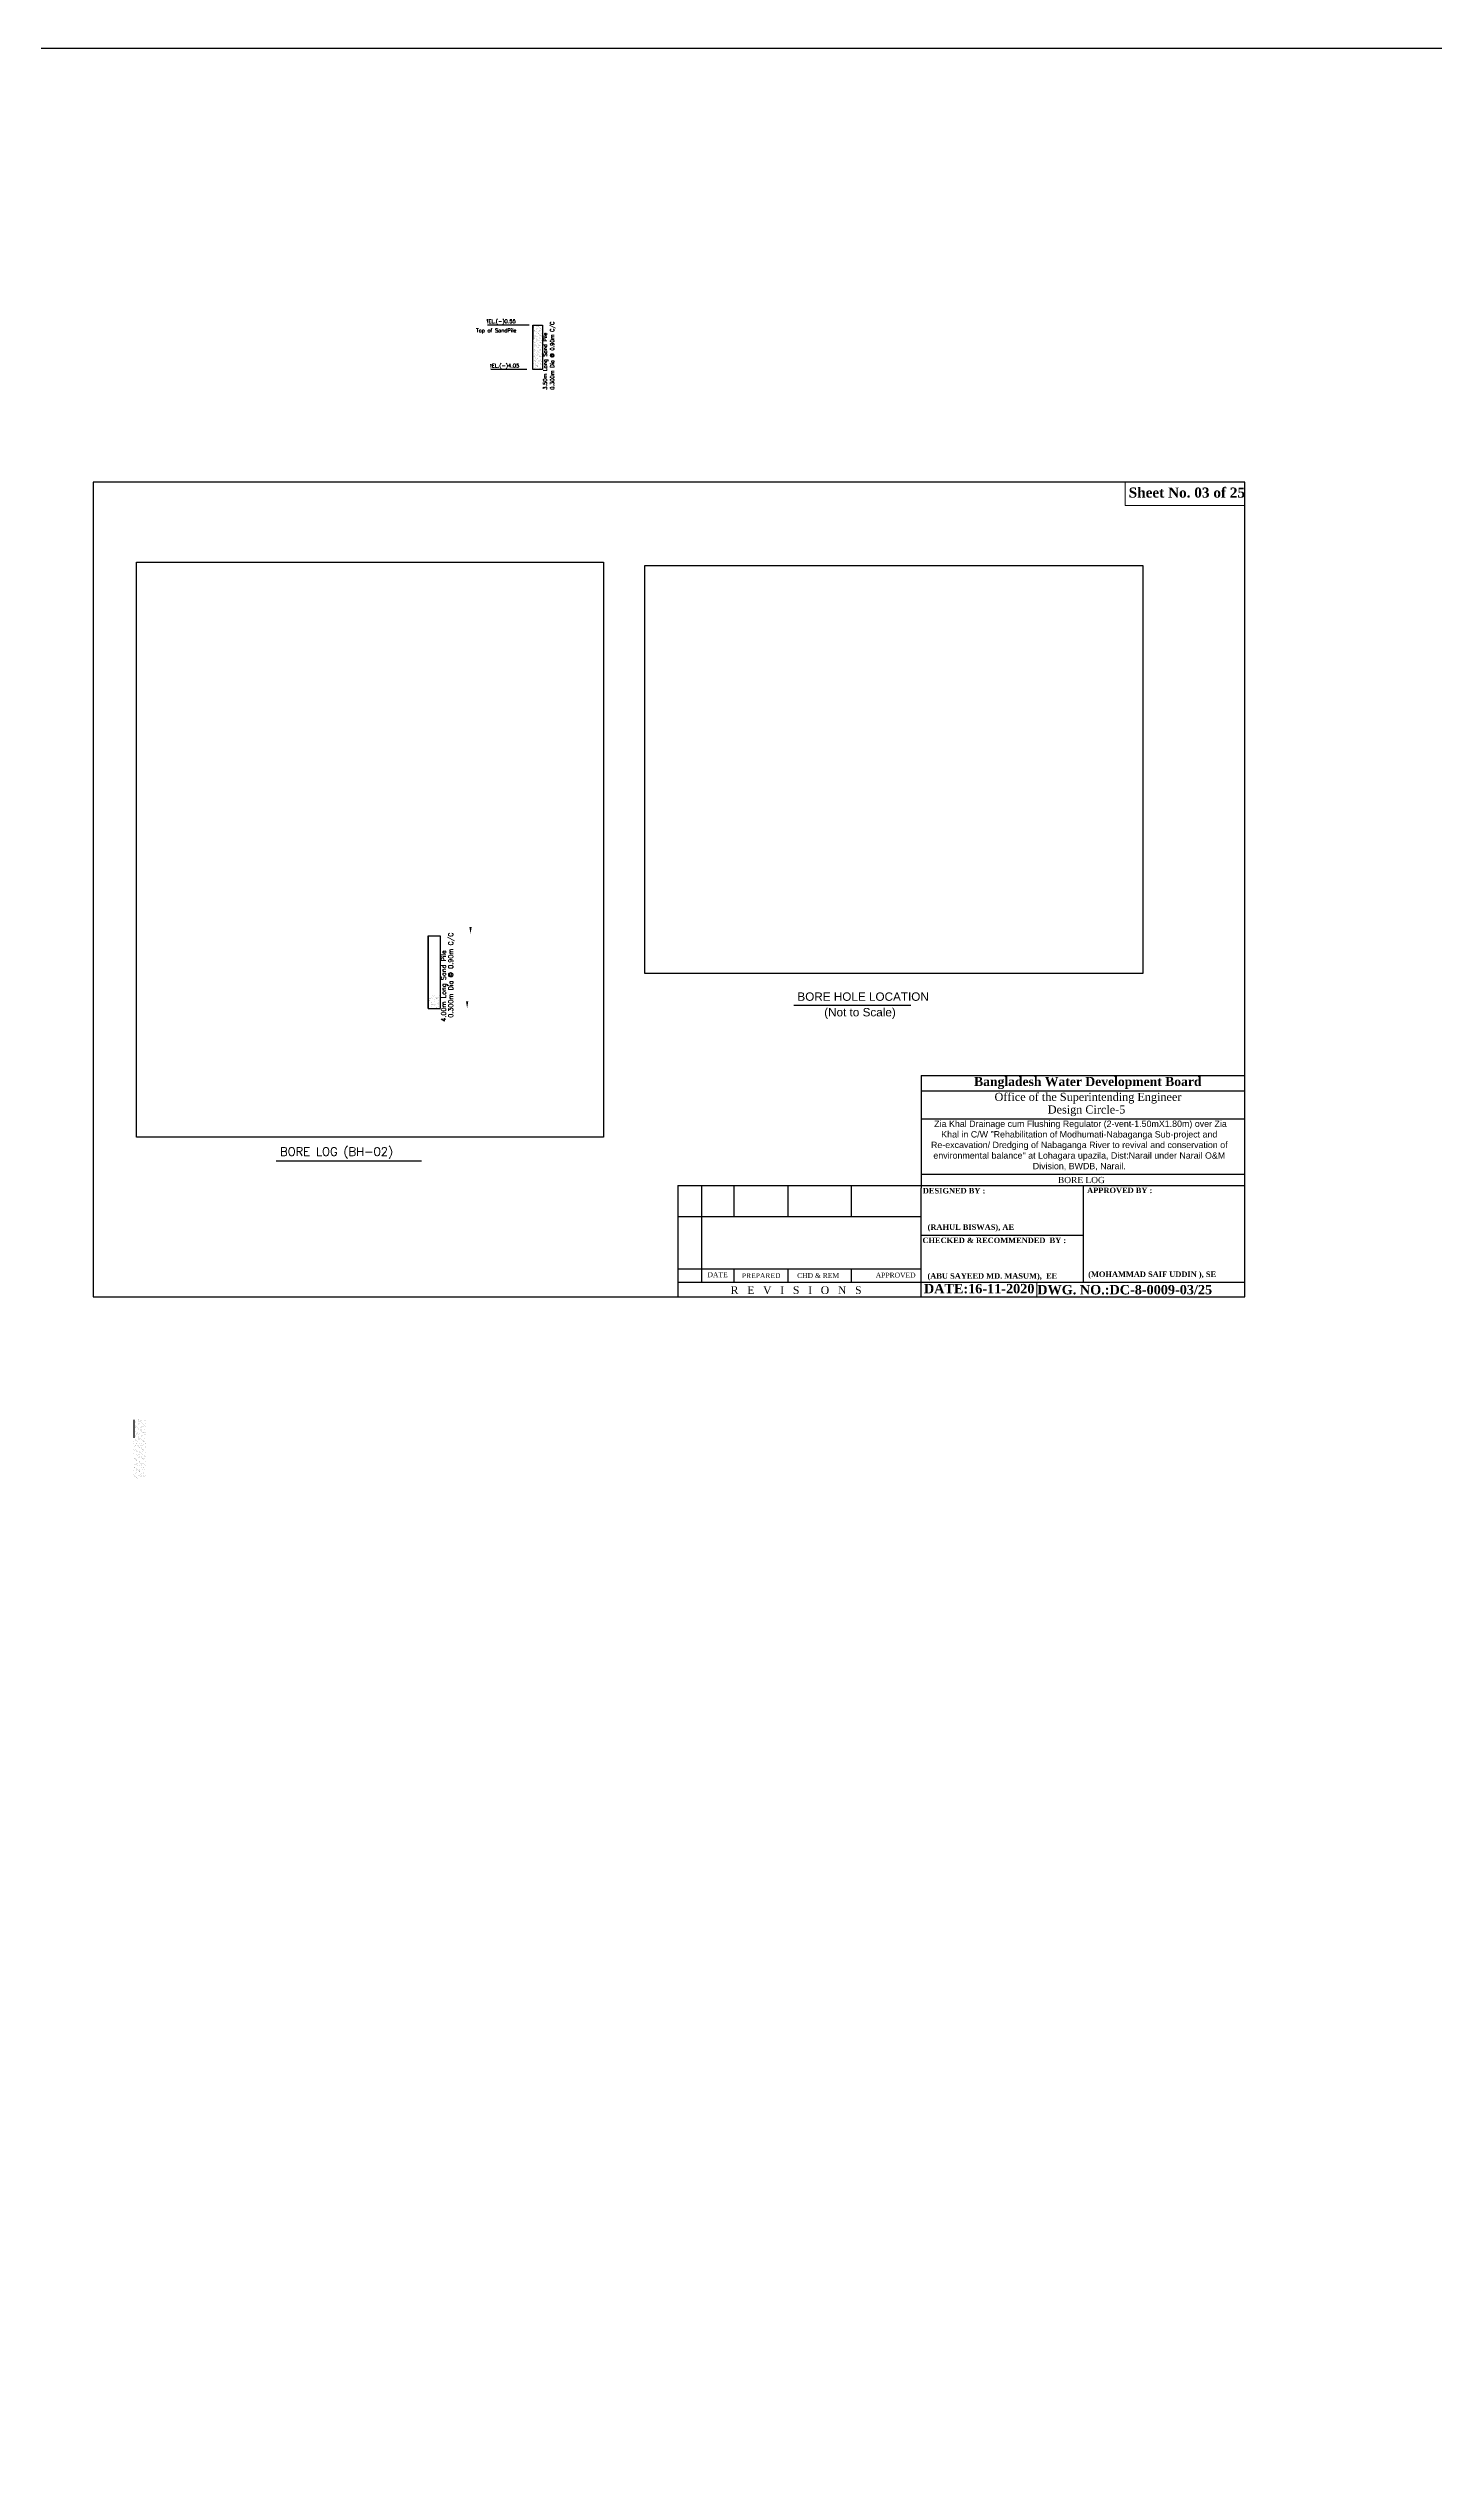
# Model space of a CAD drawing. Extents: x -358915 to 1258323, y -1667244 to -305611.
# Drawn here: x -64001 to 12487, y -1534468 to -1401691 of the extents above; entities that cross this region are included whole.
import ezdxf

# ---------------------------------------------------------------- set-up
doc = ezdxf.new("R2010")
doc.units = 0
doc.header["$LTSCALE"] = 300
doc.header["$MEASUREMENT"] = 0
doc.layers.add('Left Bank Profile', color=7, linetype='CONTINUOUS', lineweight=25)
doc.layers.add('Text 20', color=7, linetype='CONTINUOUS', lineweight=15)
for name, color, linetype in [('LINE', 7, 'CONTINUOUS'), ('SLOPEEARTH', 3, 'CONTINUOUS'), ('TEXT', 10, 'CONTINUOUS')]:
    doc.layers.add(name, color=color, linetype=linetype)
doc.styles.add('Arial', font='arial.ttf')
doc.styles.add('BIG', font='ROMANT.SHX')
picture_1 = doc.add_image_def('image1.jpg', size_in_pixel=(3091, 3807))
picture_2 = doc.add_image_def('image4.jpg', size_in_pixel=(2620, 2147))

msp = doc.modelspace()

# ---------------------------------------------------------------- linework, layer by layer
at = {"layer": 'Left Bank Profile'}
msp.add_lwpolyline([(-28690.1, -1470543.9), (2009.2, -1470543.9)], dxfattribs=at)
msp.add_lwpolyline([(-28690.1, -1470543.9), (2009.2, -1470543.9)], dxfattribs=at)
at = {"layer": 'LINE', "color": 6}
for p, q in [((-37272, -1416970), (-37272, -1417764.5)), ((-59283, -1477326.8), (-59283, -1478319.9))]:
    msp.add_line(p, q, dxfattribs=at)
at = {"layer": 'LINE', "color": 3, "ltscale": 0.5}
for p, q in [((-43040.8, -1450643.8), (-43040.8, -1454643.8)), ((-43040.8, -1454643.8), (-42373.3, -1454643.8))]:
    msp.add_line(p, q, dxfattribs=at)
at = {"layer": 'LINE'}
for p, q in [((-15848.7, -1458338.7), (2009.2, -1458338.7)), ((-15848.7, -1458338.7), (-15848.7, -1464550.9)), ((-15848.7, -1459185.4), (2009.2, -1459185.4)), ((-15848.7, -1460731.9), (2009.2, -1460731.9)), ((-51430.6, -1463052.6), (-43407, -1463052.6)), ((-29275.1, -1464408.9), (-16230.6, -1464408.9)), ((-29275.1, -1464408.9), (-29275.1, -1470543.9)), ((-28346.6, -1464408.9), (-15848.7, -1464408.9)), ((-27957.6, -1464408.9), (-27957.6, -1469751.4)), ((-27957.6, -1464408.9), (-27957.6, -1469751.4)), ((-27957.6, -1464408.9), (-27957.6, -1469751.4)), ((-27957.6, -1464408.9), (-27957.6, -1469751.4)), ((-26181.8, -1464408.9), (-26181.8, -1466122.3)), ((-23189.9, -1466122.3), (-23189.9, -1464408.8)), ((-19691.1, -1466122.3), (-19691.1, -1464408.9)), ((-15848.7, -1463795.6), (2009.2, -1463795.6)), ((-15848.7, -1464408.9), (2009.2, -1464408.9)), ((-6919.7, -1464408.9), (-6919.7, -1469751.4)), ((-15848.7, -1470543.9), (-15848.7, -1464550.9)), ((-29275.1, -1466122.3), (-16230.6, -1466122.3)), ((-28346.6, -1466122.3), (-15848.7, -1466122.3)), ((-15848.7, -1467144.2), (-6919.7, -1467144.2)), ((-29275.1, -1469006.4), (-16230.6, -1469006.4)), ((-29275.1, -1469751.4), (-16230.6, -1469751.4)), ((-28346.6, -1469006.4), (-15848.7, -1469006.4)), ((-28346.6, -1469006.4), (-16230.6, -1469006.4)), ((-28346.6, -1469006.4), (-16230.6, -1469006.4)), ((-28346.6, -1469751.4), (-15848.7, -1469751.4)), ((-28346.6, -1469751.4), (-16230.6, -1469751.4)), ((-28346.6, -1469751.4), (-16230.6, -1469751.4)), ((-26181.8, -1469006.4), (-26181.8, -1469751.4)), ((-23189.9, -1469751.4), (-23189.9, -1469006.4)), ((-19691.1, -1469751.4), (-19691.1, -1469006.4)), ((-15848.7, -1469751.4), (2009.2, -1469751.4)), ((-12498.1, -1469751.4), (2009.2, -1469751.4)), ((-12498.1, -1469751.4), (2009.2, -1469751.4)), ((-12498.1, -1469751.4), (2009.2, -1469751.4))]:
    msp.add_line(p, q, dxfattribs=at)
at = {"layer": 'LINE', "lineweight": 9}
msp.add_line((2009.2, -1458338.7), (2009.2, -1470543.9), dxfattribs=at)
at = {"layer": 'LINE', "color": 7, "lineweight": 9}
for p, q in [((-9466.2, -1469751.4), (-9466.2, -1470543.9)), ((-15254.5, -1470543.9), (-29275.1, -1470543.9)), ((2009.2, -1470543.9), (-15254.5, -1470543.9)), ((-1674.8, -1470543.9), (-467.5, -1470543.9))]:
    msp.add_line(p, q, dxfattribs=at)
at = {"layer": 'LINE', "color": 3, "ltscale": 0.5}
msp.add_lwpolyline([(-358915.3, -1401691), (1178498.8, -1401691), (1178498.8, -1585492.7), (-358915.3, -1585492.7)], close=True, dxfattribs=at)
at = {"layer": 'LINE'}
msp.add_lwpolyline([(-61521.2, -1470543.9), (2009.2, -1470543.9), (2009.2, -1425618.7), (-61521.2, -1425618.7)], close=True, dxfattribs=at)
at = {"layer": 'LINE', "lineweight": 9}
msp.add_lwpolyline([(2009.2, -1425618.7), (-4600, -1425618.7), (-4600, -1426915.2), (2009.2, -1426915.2)], close=True, dxfattribs=at)
at = {"layer": 'SLOPEEARTH', "color": 5}
for points in [[(-39720.4, -1416622.3), (-39823.2, -1416622.3), (-39771.8, -1416930.7)], [(-39526.3, -1419106), (-39629.1, -1419106), (-39577.7, -1419414.4)], [(-40638.7, -1450151.9), (-40767.2, -1450151.9), (-40702.9, -1450537.4)], [(-40826.5, -1454252), (-40955, -1454252), (-40890.7, -1454637.5)]]:
    msp.add_solid(points, dxfattribs=at)
at = {"layer": 'TEXT'}
for p, q in [((-37466.1, -1416970), (-39771.8, -1416970)), ((-37271.7, -1417418.2), (-37271.7, -1417418.2)), ((-37269.7, -1418038.3), (-37269.7, -1418038.3)), ((-37263.8, -1417912.8), (-37263.8, -1417912.8)), ((-37255.7, -1417330), (-37255.7, -1417330)), ((-37254.8, -1417544.5), (-37254.8, -1417544.5)), ((-37231.7, -1417650), (-37231.7, -1417650)), ((-37213, -1417055.9), (-37213, -1417055.9)), ((-37206.3, -1417111), (-37206.3, -1417111)), ((-37205.3, -1417860.2), (-37205.3, -1417860.2)), ((-37201.7, -1417322.9), (-37201.7, -1417322.9)), ((-37199.8, -1417310.8), (-37199.8, -1417310.8)), ((-37198, -1417258.9), (-37198, -1417258.9)), ((-37193.2, -1417510.6), (-37193.2, -1417510.6)), ((-37188, -1417677.9), (-37188, -1417677.9)), ((-37186.7, -1417710.4), (-37186.7, -1417710.4)), ((-37180.2, -1417910.1), (-37180.2, -1417910.1)), ((-37174.8, -1417241.2), (-37174.8, -1417241.2)), ((-37164.6, -1417627.1), (-37164.6, -1417627.1)), ((-37160.6, -1418007.4), (-37160.6, -1418007.4)), ((-37160.1, -1417585.8), (-37160.1, -1417585.8)), ((-37155.6, -1417258.7), (-37155.6, -1417258.7)), ((-37147.9, -1417909.6), (-37147.9, -1417909.6)), ((-37141.5, -1418024.9), (-37141.5, -1418024.9)), ((-37117.4, -1417311.8), (-37117.4, -1417311.8)), ((-37114.3, -1417518.5), (-37114.3, -1417518.5)), ((-37106.1, -1417578.7), (-37106.1, -1417578.7)), ((-37104.2, -1417937.5), (-37104.2, -1417937.5)), ((-37076.3, -1417130.2), (-37076.3, -1417130.2)), ((-37075.6, -1416955.5), (-37075.6, -1416955.5)), ((-37072.2, -1417037.4), (-37072.2, -1417037.4)), ((-37066.5, -1417003.7), (-37066.5, -1417003.7)), ((-37065.4, -1417341.4), (-37065.4, -1417341.4)), ((-37064.5, -1417841.7), (-37064.5, -1417841.7)), ((-37061.4, -1417721.7), (-37061.4, -1417721.7)), ((-37059.9, -1417203.5), (-37059.9, -1417203.5)), ((-37056.5, -1416973), (-37056.5, -1416973)), ((-37053.4, -1417403.3), (-37053.4, -1417403.3)), ((-37046.9, -1417603.1), (-37046.9, -1417603.1)), ((-37042.3, -1417739.2), (-37042.3, -1417739.2)), ((-37040.3, -1417802.8), (-37040.3, -1417802.8)), ((-37033.8, -1418002.6), (-37033.8, -1418002.6)), ((-37032.6, -1417158), (-37032.6, -1417158)), ((-37030.6, -1417778.1), (-37030.6, -1417778.1)), ((-37021.8, -1417567.6), (-37021.8, -1417567.6)), ((-37018.2, -1417030.3), (-37018.2, -1417030.3)), ((-37010.5, -1417834.6), (-37010.5, -1417834.6)), ((-36992.5, -1417389.8), (-36992.5, -1417389.8)), ((-36976.6, -1417293.2), (-36976.6, -1417293.2)), ((-36966.3, -1417055.7), (-36966.3, -1417055.7)), ((-36962.2, -1417435.9), (-36962.2, -1417435.9)), ((-36958.9, -1416998.7), (-36958.9, -1416998.7)), ((-36952.1, -1417821.8), (-36952.1, -1417821.8)), ((-36948.8, -1417417.6), (-36948.8, -1417417.6)), ((-36946.8, -1418037.8), (-36946.8, -1418037.8)), ((-36943.1, -1417453.5), (-36943.1, -1417453.5)), ((-36933.9, -1417019.2), (-36933.9, -1417019.2)), ((-36926.3, -1417101), (-36926.3, -1417101)), ((-36926.2, -1417823.5), (-36926.2, -1417823.5)), ((-36922.6, -1417286.1), (-36922.6, -1417286.1)), ((-36919.7, -1417300.7), (-36919.7, -1417300.7)), ((-36913.2, -1417500.5), (-36913.2, -1417500.5)), ((-36908.8, -1417649.4), (-36908.8, -1417649.4)), ((-36906.7, -1417700.3), (-36906.7, -1417700.3)), ((-36900.2, -1417900), (-36900.2, -1417900)), ((-36881, -1417549.1), (-36881, -1417549.1)), ((-36875.2, -1417258.3), (-36875.2, -1417258.3)), ((-36865.1, -1417677.3), (-36865.1, -1417677.3)), ((-36863.1, -1417150.2), (-36863.1, -1417150.2)), ((-36852.9, -1417536.1), (-36852.9, -1417536.1)), ((-36848.9, -1417916.4), (-36848.9, -1417916.4)), ((-36844, -1417167.7), (-36844, -1417167.7)), ((-36838.3, -1417275), (-36838.3, -1417275)), ((-36829.8, -1417933.9), (-36829.8, -1417933.9)), ((-36827, -1417542), (-36827, -1417542)), ((-36825.1, -1417909), (-36825.1, -1417909)), ((-36801.2, -1417005), (-36801.2, -1417005)), ((-36794.7, -1417204.8), (-36794.7, -1417204.8)), ((-36793.1, -1417000.6), (-36793.1, -1417000.6)), ((-36791.4, -1417517.9), (-36791.4, -1417517.9)), ((-36788.2, -1417404.6), (-36788.2, -1417404.6)), ((-36785.4, -1417804.9), (-36785.4, -1417804.9)), ((-36781.7, -1417604.3), (-36781.7, -1417604.3)), ((-36781.3, -1417936.9), (-36781.3, -1417936.9)), ((-36775.1, -1417804.1), (-36775.1, -1417804.1)), ((-36768.6, -1418003.9), (-36768.6, -1418003.9)), ((-36753.8, -1417250.4), (-36753.8, -1417250.4)), ((-36753.4, -1417129.6), (-36753.4, -1417129.6)), ((-36749.7, -1417630.7), (-36749.7, -1417630.7)), ((-36742.7, -1417530.9), (-36742.7, -1417530.9)), ((-36739.6, -1418016.6), (-36739.6, -1418016.6)), ((-36739.1, -1416993.5), (-36739.1, -1416993.5)), ((-37266, -1419204.7), (-37266, -1419204.7)), ((-37259.8, -1418293.1), (-37259.8, -1418293.1)), ((-37259.6, -1418457.3), (-37259.6, -1418457.3)), ((-37257.6, -1419077.4), (-37257.6, -1419077.4)), ((-37249.6, -1418679), (-37249.6, -1418679)), ((-37248, -1418134.3), (-37248, -1418134.3)), ((-37245.6, -1419059.3), (-37245.6, -1419059.3)), ((-37240.6, -1418310.6), (-37240.6, -1418310.6)), ((-37240.3, -1418938.6), (-37240.3, -1418938.6)), ((-37226.5, -1419076.8), (-37226.5, -1419076.8)), ((-37219.6, -1418689.1), (-37219.6, -1418689.1)), ((-37197.6, -1418664.5), (-37197.6, -1418664.5)), ((-37194, -1418127.2), (-37194, -1418127.2)), ((-37186.3, -1418931.5), (-37186.3, -1418931.5)), ((-37186, -1418298), (-37186, -1418298)), ((-37175.9, -1418716.9), (-37175.9, -1418716.9)), ((-37173.9, -1419337.1), (-37173.9, -1419337.1)), ((-37173.6, -1418109.9), (-37173.6, -1418109.9)), ((-37167.1, -1418309.7), (-37167.1, -1418309.7)), ((-37160.6, -1418509.5), (-37160.6, -1418509.5)), ((-37154.1, -1418709.2), (-37154.1, -1418709.2)), ((-37152.4, -1418390.1), (-37152.4, -1418390.1)), ((-37150.4, -1418393.3), (-37150.4, -1418393.3)), ((-37147.5, -1418909), (-37147.5, -1418909)), ((-37146.4, -1418773.6), (-37146.4, -1418773.6)), ((-37144.7, -1419194.5), (-37144.7, -1419194.5)), ((-37141, -1419108.8), (-37141, -1419108.8)), ((-37136.3, -1419159.5), (-37136.3, -1419159.5)), ((-37135.9, -1418948.7), (-37135.9, -1418948.7)), ((-37134.5, -1419308.6), (-37134.5, -1419308.6)), ((-37127.3, -1418791.1), (-37127.3, -1418791.1)), ((-37109.7, -1418116.1), (-37109.7, -1418116.1)), ((-37102.2, -1418557.6), (-37102.2, -1418557.6)), ((-37102, -1418920.4), (-37102, -1418920.4)), ((-37098.4, -1418383), (-37098.4, -1418383)), ((-37092.2, -1418976.6), (-37092.2, -1418976.6)), ((-37090.7, -1419187.4), (-37090.7, -1419187.4)), ((-37064.2, -1418169.3), (-37064.2, -1418169.3)), ((-37056.8, -1418646), (-37056.8, -1418646)), ((-37052.1, -1419208.3), (-37052.1, -1419208.3)), ((-37051.3, -1418107.6), (-37051.3, -1418107.6)), ((-37047.3, -1418487.8), (-37047.3, -1418487.8)), ((-37037.1, -1418873.7), (-37037.1, -1418873.7)), ((-37033.1, -1419254), (-37033.1, -1419254)), ((-37028.1, -1418505.4), (-37028.1, -1418505.4)), ((-37027.3, -1418202.4), (-37027.3, -1418202.4)), ((-37020.8, -1418402.2), (-37020.8, -1418402.2)), ((-37020.5, -1418197.1), (-37020.5, -1418197.1)), ((-37018.5, -1418817.2), (-37018.5, -1418817.2)), ((-37014.2, -1418601.9), (-37014.2, -1418601.9)), ((-37014.1, -1418371.9), (-37014.1, -1418371.9)), ((-37014, -1419271.5), (-37014, -1419271.5)), ((-37008.4, -1419236.2), (-37008.4, -1419236.2)), ((-37007.7, -1418801.7), (-37007.7, -1418801.7)), ((-37006.4, -1419176.3), (-37006.4, -1419176.3)), ((-37002.8, -1418638.9), (-37002.8, -1418638.9)), ((-37001.2, -1419001.5), (-37001.2, -1419001.5)), ((-36994.6, -1419201.3), (-36994.6, -1419201.3)), ((-36980.5, -1418428.9), (-36980.5, -1418428.9)), ((-36968.9, -1418097.5), (-36968.9, -1418097.5)), ((-36961.2, -1418901.9), (-36961.2, -1418901.9)), ((-36948.1, -1418202.1), (-36948.1, -1418202.1)), ((-36937.9, -1418588), (-36937.9, -1418588)), ((-36936.8, -1418456.7), (-36936.8, -1418456.7)), ((-36934.8, -1419076.8), (-36934.8, -1419076.8)), ((-36933.9, -1418968.3), (-36933.9, -1418968.3)), ((-36929, -1418219.6), (-36929, -1418219.6)), ((-36923.8, -1419354.2), (-36923.8, -1419354.2)), ((-36918.5, -1418627.8), (-36918.5, -1418627.8)), ((-36914.9, -1418090.4), (-36914.9, -1418090.4)), ((-36914.8, -1418985.8), (-36914.8, -1418985.8)), ((-36907.2, -1418894.8), (-36907.2, -1418894.8)), ((-36896.7, -1418688.5), (-36896.7, -1418688.5)), ((-36893.6, -1418099.8), (-36893.6, -1418099.8)), ((-36887.1, -1418299.6), (-36887.1, -1418299.6)), ((-36880.6, -1418499.4), (-36880.6, -1418499.4)), ((-36874, -1418699.1), (-36874, -1418699.1)), ((-36873.3, -1418353.4), (-36873.3, -1418353.4)), ((-36867.5, -1418898.9), (-36867.5, -1418898.9)), ((-36865.6, -1419157.7), (-36865.6, -1419157.7)), ((-36863.1, -1418297.4), (-36863.1, -1418297.4)), ((-36861, -1419098.7), (-36861, -1419098.7)), ((-36854.4, -1419298.5), (-36854.4, -1419298.5)), ((-36853, -1418716.4), (-36853, -1418716.4)), ((-36851, -1419336.5), (-36851, -1419336.5)), ((-36838.8, -1418302.3), (-36838.8, -1418302.3)), ((-36834.7, -1418682.6), (-36834.7, -1418682.6)), ((-36830.6, -1418079.3), (-36830.6, -1418079.3)), ((-36824.6, -1419068.5), (-36824.6, -1419068.5)), ((-36822.9, -1418883.7), (-36822.9, -1418883.7)), ((-36819.3, -1418346.3), (-36819.3, -1418346.3)), ((-36815.6, -1418700.1), (-36815.6, -1418700.1)), ((-36813, -1418948.1), (-36813, -1418948.1)), ((-36811.6, -1419150.6), (-36811.6, -1419150.6)), ((-36779.4, -1418557), (-36779.4, -1418557)), ((-36777.7, -1418609.3), (-36777.7, -1418609.3)), ((-36769.3, -1418976), (-36769.3, -1418976)), ((-36762.1, -1418203.7), (-36762.1, -1418203.7)), ((-36755.5, -1418403.4), (-36755.5, -1418403.4)), ((-36749, -1418603.2), (-36749, -1418603.2)), ((-36742.5, -1418803), (-36742.5, -1418803)), ((-36741.3, -1418168.7), (-36741.3, -1418168.7)), ((-37590.6, -1419414.4), (-39577.7, -1419414.4)), ((-37259.5, -1419404.5), (-37259.5, -1419404.5)), ((-36988.1, -1419401), (-36988.1, -1419401)), ((-36910.8, -1419432.1), (-36910.8, -1419432.1)), ((-36770, -1419413.6), (-36770, -1419413.6)), ((-43016.9, -1453936.5), (-43016.9, -1453936.5)), ((-43008.8, -1454186.3), (-43008.8, -1454186.3)), ((-43007.7, -1454576.9), (-43007.7, -1454576.9)), ((-43000.6, -1454436), (-43000.6, -1454436)), ((-42991.4, -1454109.9), (-42991.4, -1454109.9)), ((-42990, -1454213), (-42990, -1454213)), ((-42966.1, -1454234.9), (-42966.1, -1454234.9)), ((-42960.2, -1454091.5), (-42960.2, -1454091.5)), ((-42924, -1454101), (-42924, -1454101)), ((-42905.5, -1454126.3), (-42905.5, -1454126.3)), ((-42872, -1454429.7), (-42872, -1454429.7)), ((-42855.5, -1454416), (-42855.5, -1454416)), ((-42853.4, -1454338.3), (-42853.4, -1454338.3)), ((-42852.5, -1454066.3), (-42852.5, -1454066.3)), ((-42844.3, -1454316.1), (-42844.3, -1454316.1)), ((-42836.1, -1454565.8), (-42836.1, -1454565.8)), ((-42818.6, -1454087.1), (-42818.6, -1454087.1)), ((-42813.4, -1453927.1), (-42813.4, -1453927.1)), ((-42804.5, -1454420.8), (-42804.5, -1454420.8)), ((-42800.8, -1454450.8), (-42800.8, -1454450.8)), ((-42729.4, -1453981.1), (-42729.4, -1453981.1)), ((-42724.4, -1454456.5), (-42724.4, -1454456.5)), ((-42708.8, -1454251.6), (-42708.8, -1454251.6)), ((-42700.5, -1454478.3), (-42700.5, -1454478.3)), ((-42699.1, -1454406.9), (-42699.1, -1454406.9)), ((-42677.7, -1453932.2), (-42677.7, -1453932.2)), ((-42669.5, -1454181.9), (-42669.5, -1454181.9)), ((-42661.4, -1454431.7), (-42661.4, -1454431.7)), ((-42642.6, -1454063.9), (-42642.6, -1454063.9)), ((-42604.1, -1454576.1), (-42604.1, -1454576.1)), ((-42600.4, -1454099.3), (-42600.4, -1454099.3)), ((-42587.7, -1454581.7), (-42587.7, -1454581.7)), ((-42576.5, -1454121.2), (-42576.5, -1454121.2)), ((-42575.1, -1454055.1), (-42575.1, -1454055.1)), ((-42556.6, -1454090.7), (-42556.6, -1454090.7)), ((-42523.1, -1454383.8), (-42523.1, -1454383.8)), ((-42502.4, -1454053.7), (-42502.4, -1454053.7)), ((-42501.9, -1454125.5), (-42501.9, -1454125.5)), ((-42494.3, -1454303.5), (-42494.3, -1454303.5)), ((-42486.1, -1454553.2), (-42486.1, -1454553.2)), ((-42469.8, -1454041.2), (-42469.8, -1454041.2)), ((-42463.8, -1454224.5), (-42463.8, -1454224.5)), ((-42455.6, -1454374.9), (-42455.6, -1454374.9)), ((-42451.9, -1454415.2), (-42451.9, -1454415.2)), ((-42409.8, -1453926.3), (-42409.8, -1453926.3)), ((-42397.2, -1454450.1), (-42397.2, -1454450.1)), ((-59262.6, -1477776.7), (-59262.6, -1477776.7)), ((-59209.3, -1477434.2), (-59209.3, -1477434.2)), ((-59200.9, -1477503.1), (-59200.9, -1477503.1)), ((-59195.1, -1477767.8), (-59195.1, -1477767.8)), ((-59192.7, -1477752.8), (-59192.7, -1477752.8)), ((-59190.5, -1477687.9), (-59190.5, -1477687.9)), ((-59161.4, -1477665.8), (-59161.4, -1477665.8)), ((-59137.6, -1477687.7), (-59137.6, -1477687.7)), ((-59089.8, -1477754), (-59089.8, -1477754)), ((-59038.3, -1477527), (-59038.3, -1477527)), ((-59037.5, -1477308.6), (-59037.5, -1477308.6)), ((-59033.2, -1477411), (-59033.2, -1477411)), ((-59026.1, -1477369), (-59026.1, -1477369)), ((-59024.8, -1477791), (-59024.8, -1477791)), ((-59017.9, -1477618.7), (-59017.9, -1477618.7)), ((-59013.6, -1477330.5), (-59013.6, -1477330.5)), ((-58983.7, -1477561.8), (-58983.7, -1477561.8)), ((-58965.8, -1477402.1), (-58965.8, -1477402.1)), ((-58913.7, -1477730.8), (-58913.7, -1477730.8)), ((-58900.8, -1477433.8), (-58900.8, -1477433.8)), ((-58891.6, -1477362.6), (-58891.6, -1477362.6)), ((-58860.4, -1477388.2), (-58860.4, -1477388.2)), ((-58850.8, -1477490.5), (-58850.8, -1477490.5)), ((-58846.3, -1477721.9), (-58846.3, -1477721.9)), ((-58842.7, -1477740.2), (-58842.7, -1477740.2)), ((-58786.9, -1477687.1), (-58786.9, -1477687.1)), ((-58771.9, -1477552), (-58771.9, -1477552)), ((-58748, -1477573.9), (-58748, -1477573.9)), ((-58740.9, -1477708.1), (-58740.9, -1477708.1)), ((-58694.6, -1477370.5), (-58694.6, -1477370.5)), ((-58686.4, -1477620.3), (-58686.4, -1477620.3)), ((-58684.4, -1477365.1), (-58684.4, -1477365.1)), ((-58635.2, -1477677.3), (-58635.2, -1477677.3)), ((-58634.8, -1477526.2), (-58634.8, -1477526.2)), ((-58616.9, -1477356.2), (-58616.9, -1477356.2)), ((-59282.6, -1477887.1), (-59282.6, -1477887.1)), ((-59280.1, -1478662.2), (-59280.1, -1478662.2)), ((-59272.7, -1478505.3), (-59272.7, -1478505.3)), ((-59267.7, -1478980.7), (-59267.7, -1478980.7)), ((-59261.5, -1478044.8), (-59261.5, -1478044.8)), ((-59253, -1478782.1), (-59253, -1478782.1)), ((-59243.8, -1479002.6), (-59243.8, -1479002.6)), ((-59232.6, -1478176.8), (-59232.6, -1478176.8)), ((-59199.6, -1478439.6), (-59199.6, -1478439.6)), ((-59185.5, -1478773.2), (-59185.5, -1478773.2)), ((-59184.6, -1478002.5), (-59184.6, -1478002.5)), ((-59177.9, -1478211.6), (-59177.9, -1478211.6)), ((-59176.4, -1478252.2), (-59176.4, -1478252.2)), ((-59175.5, -1478986.7), (-59175.5, -1478986.7)), ((-59168.2, -1478501.9), (-59168.2, -1478501.9)), ((-59160.1, -1478751.7), (-59160.1, -1478751.7)), ((-59151.9, -1479001.4), (-59151.9, -1479001.4)), ((-59148.8, -1478148.2), (-59148.8, -1478148.2)), ((-59143.7, -1478623.5), (-59143.7, -1478623.5)), ((-59143.1, -1478096.6), (-59143.1, -1478096.6)), ((-59133.5, -1479101.9), (-59133.5, -1479101.9)), ((-59131.1, -1479105.9), (-59131.1, -1479105.9)), ((-59127.9, -1478501.3), (-59127.9, -1478501.3)), ((-59119.8, -1478645.4), (-59119.8, -1478645.4)), ((-59085.9, -1478012.4), (-59085.9, -1478012.4)), ((-59080.1, -1478759.4), (-59080.1, -1478759.4)), ((-59075.6, -1478087.7), (-59075.6, -1478087.7)), ((-59073.3, -1478536.1), (-59073.3, -1478536.1)), ((-59066, -1479093.1), (-59066, -1479093.1)), ((-59023.6, -1478416.4), (-59023.6, -1478416.4)), ((-59023.3, -1478825.8), (-59023.3, -1478825.8)), ((-59019.8, -1478266.4), (-59019.8, -1478266.4)), ((-59009.8, -1477868.4), (-59009.8, -1477868.4)), ((-59007.1, -1478748.7), (-59007.1, -1478748.7)), ((-59001.6, -1478118.1), (-59001.6, -1478118.1)), ((-58995.9, -1478288.2), (-58995.9, -1478288.2)), ((-58993.4, -1478367.8), (-58993.4, -1478367.8)), ((-58985.3, -1478617.5), (-58985.3, -1478617.5)), ((-58981.2, -1478336.9), (-58981.2, -1478336.9)), ((-58977.1, -1478867.3), (-58977.1, -1478867.3)), ((-58970.3, -1478073.8), (-58970.3, -1478073.8)), ((-58968.9, -1479117), (-58968.9, -1479117)), ((-58968.6, -1478860.7), (-58968.6, -1478860.7)), ((-58960.7, -1479079.2), (-58960.7, -1479079.2)), ((-58956.1, -1478407.5), (-58956.1, -1478407.5)), ((-58933.7, -1477851.5), (-58933.7, -1477851.5)), ((-58904.1, -1478736.2), (-58904.1, -1478736.2)), ((-58895.8, -1477909.2), (-58895.8, -1477909.2)), ((-58883.1, -1478391.6), (-58883.1, -1478391.6)), ((-58879, -1477886.3), (-58879, -1477886.3)), ((-58878.1, -1478866.9), (-58878.1, -1478866.9)), ((-58876.5, -1478661.5), (-58876.5, -1478661.5)), ((-58871.9, -1477931.1), (-58871.9, -1477931.1)), ((-58854.2, -1478888.8), (-58854.2, -1478888.8)), ((-58850.8, -1478393.6), (-58850.8, -1478393.6)), ((-58836.7, -1478727.3), (-58836.7, -1478727.3)), ((-58834.5, -1477989.9), (-58834.5, -1477989.9)), ((-58829, -1478176), (-58829, -1478176)), ((-58826.4, -1478239.6), (-58826.4, -1478239.6)), ((-58818.2, -1478489.3), (-58818.2, -1478489.3)), ((-58810, -1478739), (-58810, -1478739)), ((-58801.9, -1478988.8), (-58801.9, -1478988.8)), ((-58794.2, -1478050.6), (-58794.2, -1478050.6)), ((-58784.6, -1479056), (-58784.6, -1479056)), ((-58774.4, -1478210.9), (-58774.4, -1478210.9)), ((-58771.9, -1478986), (-58771.9, -1478986)), ((-58759.2, -1478034.4), (-58759.2, -1478034.4)), ((-58754.1, -1478509.8), (-58754.1, -1478509.8)), ((-58741.5, -1478992.1), (-58741.5, -1478992.1)), ((-58731.3, -1478713.4), (-58731.3, -1478713.4)), ((-58730.3, -1478531.7), (-58730.3, -1478531.7)), ((-58726.8, -1478041.7), (-58726.8, -1478041.7)), ((-58724.3, -1478500.6), (-58724.3, -1478500.6)), ((-58717.2, -1479047.1), (-58717.2, -1479047.1)), ((-58682.3, -1478011.7), (-58682.3, -1478011.7)), ((-58678.2, -1477870), (-58678.2, -1477870)), ((-58674.7, -1478370.4), (-58674.7, -1478370.4)), ((-58670.1, -1478119.7), (-58670.1, -1478119.7)), ((-58669.7, -1478535.4), (-58669.7, -1478535.4)), ((-58661.9, -1478369.4), (-58661.9, -1478369.4)), ((-58653.7, -1478619.1), (-58653.7, -1478619.1)), ((-58645.6, -1478868.8), (-58645.6, -1478868.8)), ((-58637.4, -1479118.6), (-58637.4, -1479118.6)), ((-58630.2, -1478152.6), (-58630.2, -1478152.6)), ((-58621.4, -1478027.9), (-58621.4, -1478027.9)), ((-58619.7, -1478825.1), (-58619.7, -1478825.1)), ((-58617.5, -1478635), (-58617.5, -1478635)), ((-59275.5, -1480120.2), (-59275.5, -1480120.2)), ((-59267.5, -1479185.9), (-59267.5, -1479185.9)), ((-59267.4, -1480369.9), (-59267.4, -1480369.9)), ((-59265, -1479961.1), (-59265, -1479961.1)), ((-59255, -1479463), (-59255, -1479463)), ((-59250, -1479938.4), (-59250, -1479938.4)), ((-59243.3, -1479787.5), (-59243.3, -1479787.5)), ((-59237.3, -1480420.7), (-59237.3, -1480420.7)), ((-59226.1, -1479960.3), (-59226.1, -1479960.3)), ((-59217.5, -1479475.6), (-59217.5, -1479475.6)), ((-59190, -1479444.9), (-59190, -1479444.9)), ((-59180.4, -1480450.3), (-59180.4, -1480450.3)), ((-59175.9, -1479778.6), (-59175.9, -1479778.6)), ((-59162.9, -1479510.5), (-59162.9, -1479510.5)), ((-59160.4, -1480285.6), (-59160.4, -1480285.6)), ((-59143.7, -1479251.1), (-59143.7, -1479251.1)), ((-59135.6, -1479500.8), (-59135.6, -1479500.8)), ((-59127.4, -1479750.5), (-59127.4, -1479750.5)), ((-59126, -1479581.2), (-59126, -1479581.2)), ((-59123.9, -1480107.3), (-59123.9, -1480107.3)), ((-59119.2, -1480000.2), (-59119.2, -1480000.2)), ((-59113.4, -1480063.6), (-59113.4, -1480063.6)), ((-59112.9, -1479800.2), (-59112.9, -1479800.2)), ((-59111.1, -1480250), (-59111.1, -1480250)), ((-59102.1, -1479603.1), (-59102.1, -1479603.1)), ((-59070.8, -1479311.3), (-59070.8, -1479311.3)), ((-59070.5, -1479764.8), (-59070.5, -1479764.8)), ((-59058.2, -1479835), (-59058.2, -1479835)), ((-59056.4, -1480098.5), (-59056.4, -1480098.5)), ((-59014, -1479421.8), (-59014, -1479421.8)), ((-59008.2, -1480124.7), (-59008.2, -1480124.7)), ((-59004.4, -1480427.2), (-59004.4, -1480427.2)), ((-59002.1, -1479224.1), (-59002.1, -1479224.1)), ((-58989.4, -1479706.4), (-58989.4, -1479706.4)), ((-58984.4, -1480181.8), (-58984.4, -1480181.8)), ((-58978.2, -1479246), (-58978.2, -1479246)), ((-58966.1, -1479635.8), (-58966.1, -1479635.8)), ((-58960.8, -1479366.7), (-58960.8, -1479366.7)), ((-58960.5, -1480203.7), (-58960.5, -1480203.7)), ((-58953.5, -1480159.5), (-58953.5, -1480159.5)), ((-58952.6, -1479616.4), (-58952.6, -1479616.4)), ((-58951, -1480084.6), (-58951, -1480084.6)), ((-58946.5, -1479412.9), (-58946.5, -1479412.9)), ((-58944.5, -1479866.1), (-58944.5, -1479866.1)), ((-58936.9, -1480418.3), (-58936.9, -1480418.3)), ((-58936.3, -1480115.8), (-58936.3, -1480115.8)), ((-58928.1, -1480365.6), (-58928.1, -1480365.6)), ((-58918.6, -1479150.4), (-58918.6, -1479150.4)), ((-58903.5, -1480449.2), (-58903.5, -1480449.2)), ((-58894.5, -1479741.6), (-58894.5, -1479741.6)), ((-58865.4, -1479349.3), (-58865.4, -1479349.3)), ((-58863.9, -1479185.2), (-58863.9, -1479185.2)), ((-58861.5, -1479960.3), (-58861.5, -1479960.3)), ((-58860.4, -1479824.6), (-58860.4, -1479824.6)), ((-58847.7, -1480307), (-58847.7, -1480307)), ((-58841.2, -1479399), (-58841.2, -1479399)), ((-58836.5, -1479846.5), (-58836.5, -1479846.5)), ((-58831.5, -1480404.4), (-58831.5, -1480404.4)), ((-58827, -1479732.7), (-58827, -1479732.7)), ((-58813.9, -1479474.9), (-58813.9, -1479474.9)), ((-58793.7, -1479238.5), (-58793.7, -1479238.5)), ((-58785.5, -1479488.2), (-58785.5, -1479488.2)), ((-58777.4, -1479737.9), (-58777.4, -1479737.9)), ((-58775, -1480061.4), (-58775, -1480061.4)), ((-58769.2, -1479987.6), (-58769.2, -1479987.6)), ((-58761, -1480237.3), (-58761, -1480237.3)), ((-58759.3, -1479509.7), (-58759.3, -1479509.7)), ((-58756.8, -1480284.9), (-58756.8, -1480284.9)), ((-58736.4, -1479467.5), (-58736.4, -1479467.5)), ((-58723.8, -1479949.8), (-58723.8, -1479949.8)), ((-58721.7, -1479718.8), (-58721.7, -1479718.8)), ((-58718.7, -1480425.2), (-58718.7, -1480425.2)), ((-58712.5, -1479489.4), (-58712.5, -1479489.4)), ((-58709.3, -1479799.4), (-58709.3, -1479799.4)), ((-58707.5, -1480052.5), (-58707.5, -1480052.5)), ((-58694.8, -1480447.1), (-58694.8, -1480447.1)), ((-58667.2, -1479310.5), (-58667.2, -1479310.5)), ((-58665.1, -1479375.8), (-58665.1, -1479375.8)), ((-58655.5, -1480381.2), (-58655.5, -1480381.2)), ((-58654.6, -1479834.3), (-58654.6, -1479834.3)), ((-58629.3, -1479368.3), (-58629.3, -1479368.3)), ((-58621.1, -1479618), (-58621.1, -1479618)), ((-59252.5, -1480484.8), (-59252.5, -1480484.8)), ((-59108.3, -1480538.9), (-59108.3, -1480538.9)), ((-59102.9, -1480499.7), (-59102.9, -1480499.7)), ((-59084.4, -1480560.8), (-59084.4, -1480560.8)), ((-58848.9, -1480484), (-58848.9, -1480484)), ((-58752.9, -1480487.1), (-58752.9, -1480487.1))]:
    msp.add_line(p, q, dxfattribs=at)
at = {"layer": 'TEXT', "color": 0, "linetype": 'ByBlock'}
msp.add_line((-22867.1, -1454472.8), (-16418.6, -1454472.8), dxfattribs=at)
at = {"layer": 'TEXT'}
msp.add_lwpolyline([(-36738.1, -1419414.4), (-37272, -1419414.4), (-37272, -1416970), (-36738.1, -1416970)], close=True, dxfattribs=at)
msp.add_lwpolyline([(-43040.8, -1454643.8), (-43040.8, -1450643.8), (-42373.3, -1450643.8), (-42373.3, -1454643.8)], dxfattribs=at)

# ---------------------------------------------------------------- texts
at = {"layer": 'LINE', "color": 7, "lineweight": 9}
for s, insert, char_height, width, attachment_point in [('{\\fTimes New Roman|b1|i0|c0|p18;Sheet No. 03 of 25}', (-4400.8, -1425920.1), 556.604, 19993.018, 1), ('{\\fTimes New Roman|b1|i0|c0|p18;Bangladesh Water Development Board}', (-12928, -1458427.1), 497.518, 17870.688, 1), ('{\\fTimes New Roman|b0|i0|c0|p18;Office of the Superintending Engineer}', (-11800.3, -1459301.9), 445.231, 15992.551, 1), ('{\\fTimes New Roman|b0|i0|c0|p18;Design Circle-5}', (-8863.4, -1459998.1), 445.231, 15992.551, 1), ('\\A1;{\\fArial|b0|i0|c0|p34; Zia Khal Drainage cum Flushing Regulator (2-vent-1.50mX1.80m) over Zia Khal in\\A0;\\C256; C/W "Rehabilitatio\\A1;\\C7;n of Modhumati-Nabaganga Sub-project and Re-excavation/ Dredging of\\C256; Nabaganga River to revival and conservation of environmental balance" at Lohagara upazila, Dist:Narail under Narail O&M Division, BWDB, Narail.}', (-7125.7, -1463580.1), 350, 16825.814, 8), ('{\\fTimes New Roman|b0|i0|c0|p18;BORE LOG}', (-7010.7, -1464285.6), 344.164, 14684.12, 8)]:
    msp.add_mtext(s, dxfattribs=dict(at, insert=insert, char_height=char_height, width=width, attachment_point=attachment_point))
at = {"layer": 'LINE', "color": 7, "lineweight": 9, "attachment_point": 1}
for s, insert, char_height in [('{\\fTimes New Roman|b1|i0|c0|p18;APPROVED BY :}', (-6693.4, -1464527.9), 302.878), ('{\\fTimes New Roman|b1|i0|c0|p18;DESIGNED BY :}', (-15752.9, -1464547.6), 302.878), ('{\\fTimes New Roman|b1|i0|c0|p18;\\C0;(RAHUL BISWAS), AE}', (-15492, -1466554.6), 302.878), ('{\\fTimes New Roman|b1|i0|c0|p18;CHECKED & RECOMMENDED  BY :}', (-15777.8, -1467284.8), 302.878), ('{\\fTimes New Roman|b0|i0|c0|p18;DATE }', (-27632.1, -1469194.6), 272.59), ('{\\fTimes New Roman|b0|i0|c0|p18;PREPARED\\fTimes New Roman|b1|i0|c0|p18; }', (-25736.6, -1469248.2), 272.59), ('{\\fTimes New Roman|b0|i0|c0|p18;CHD & REM }', (-22688.5, -1469242.4), 272.59), ('{\\fTimes New Roman|b0|i0|c0|p18;APPROVED}', (-18350.8, -1469219), 272.59), ('{\\fTimes New Roman|b1|i0|c0|p18;DATE:16-11-2020}', (-15695.3, -1469839.8), 518.96), ('{\\fTimes New Roman|b1|i0|c0|p18;\\C0;(ABU SAYEED MD. MASUM),  EE  }', (-15499.3, -1469248.4), 302.878), ('{\\fTimes New Roman|b1|i0|c0|p18;\\C0;(MOHAMMAD SAIF UDDIN ), SE}', (-6633.1, -1469153.8), 302.878), ('{\\fTimes New Roman|b0|i0|c0|p18;R   E   V   I   S   I   O   N   S}', (-26353.7, -1469969), 425.922), ('{\\fTimes New Roman|b0|i0|c0|p18; \\fTimes New Roman|b1|i0|c0|p18;DWG. NO.:DC-8-0009-03/25}', (-9639.6, -1469898.6), 518.96)]:
    msp.add_mtext(s, dxfattribs=dict(at, insert=insert, char_height=char_height))
at = {"layer": 'TEXT', "style": 'BIG'}
for s, p in [('EL.(-)0.55', (-39719.6, -1416856.6)), ('Top of SandPile', (-40392.5, -1417361.5)), ('EL.(-)4.05', (-39525.6, -1419301))]:
    msp.add_text(s, height=207.36, dxfattribs=at).set_placement(p)
for s, height, p in [('0.300m Dia @ 0.90m C/C', 207.36, (-36094.7, -1420530.1)), ('3.50m Long Sand Pile', 207.36, (-36485.5, -1420530.1)), ('4.00m Long Sand Pile', 259.2, (-42057.7, -1455375.9)), ('0.300m Dia @ 0.90m C/C', 259.2, (-41667.5, -1455162.5))]:
    msp.add_text(s, height=height, rotation=90, dxfattribs=at).set_placement(p)
at = {"layer": 'TEXT', "color": 0, "linetype": 'ByBlock', "style": 'Arial'}
for s, p in [('BORE HOLE LOCATION', (-22672.9, -1454226.2)), ('(Not to Scale)', (-21195, -1455086.5))]:
    msp.add_text(s, height=462.25, dxfattribs=at).set_placement(p)
at = {"layer": 'Text 20', "style": 'BIG'}
msp.add_text('BORE LOG (BH-02)', height=466.594, dxfattribs=at).set_placement((-51212.1, -1462775.2))

# ---------------------------------------------------------------- pictures from other files: only their frames are drawn
at = {"layer": 'LINE', "color": 3, "ltscale": 0.5}
image = msp.add_image(picture_1, insert=(-59130.8, -1461749.8), size_in_units=(25753.6, 31719.2), dxfattribs=at)
image.dxf.flags = 7
image = msp.add_image(picture_2, insert=(-31080.8, -1452720.7), size_in_units=(27452.2, 22496.1), dxfattribs=at)
image.dxf.flags = 7

doc.saveas('drawing.dxf')
